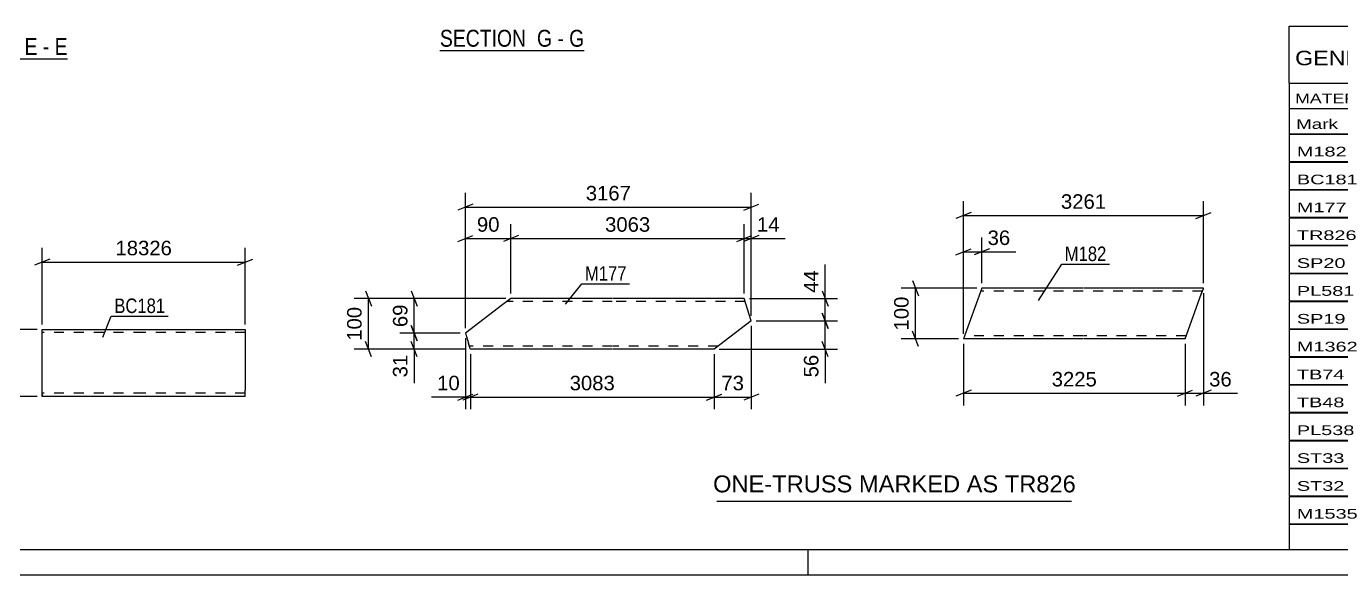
# Model space of a CAD drawing. Header units: millimetres. Extents: x 0 to 841, y 0 to 594.
# Drawn here: x 266.7 to 526.3, y 0 to 108.3 of the extents above; entities that cross this region are included whole.
import ezdxf

# ---------------------------------------------------------------- set-up
doc = ezdxf.new("R2010")
doc.units = ezdxf.units.MM
doc.linetypes.add('DXK_LINE_DOT2', pattern=[3.9198, 1.9599, -1.9599])
doc.styles.add('Arial', font='arial.ttf', dxfattribs={"height": 0.2})
doc.styles.add('Arial Narrow', font='ARIALN.TTF', dxfattribs={"height": 0.2})

# ---------------------------------------------------------------- blocks, each defined once
blk = doc.blocks.new('Unknown-717034159-12377')
at = {"color": 7, "linetype": 'Continuous'}
blk.add_line((403, 14.5), (473, 14.5), dxfattribs=at)
at = {"color": 7, "style": 'Arial'}
blk.add_text('ONE-TRUSS MARKED AS TR826', height=3.3428, dxfattribs=at).set_placement((402.24, 16.25))
blk = doc.blocks.new('Unknown-717034159-1133')
at = {"color": 5, "linetype": 'Continuous'}
for p, q in [((5, 5), (836, 5)), ((421, 0), (421, 5)), ((0, 0), (841, 0))]:
    blk.add_line(p, q, dxfattribs=at)
blk = doc.blocks.new('Unknown-717034159-12376')
at = {"color": 7, "linetype": 'Continuous'}
for p, q in [((516, 108.25), (676, 108.25)), ((516, 97), (516, 108.25)), ((676, 108.25), (676, 97)), ((516, 97), (676, 97)), ((516, 97), (516, 92)), ((676, 97), (676, 92)), ((516, 92), (676, 92)), ((516, 92), (516, 87)), ((540, 92), (540, 87)), ((575.5, 92), (575.5, 87)), ((601.5, 92), (601.5, 87)), ((614.5, 92), (614.5, 87)), ((632, 92), (632, 87)), ((654, 92), (654, 87)), ((676, 92), (676, 87)), ((516, 87), (676, 87)), ((516, 86.95), (516, 81.55)), ((516, 86.95), (676, 86.95)), ((540, 87), (540, 81.5)), ((575.5, 87), (575.5, 81.5)), ((601.5, 87), (601.5, 81.5)), ((614.5, 87), (614.5, 81.5)), ((632, 87), (632, 81.5)), ((654, 87), (654, 81.5)), ((676, 86.95), (676, 81.55)), ((516, 81.55), (676, 81.55)), ((516, 81.45), (516, 76.05)), ((516, 81.45), (676, 81.45)), ((540, 81.5), (540, 76)), ((575.5, 81.5), (575.5, 76)), ((601.5, 81.5), (601.5, 76)), ((614.5, 81.5), (614.5, 76)), ((632, 81.5), (632, 76)), ((654, 81.5), (654, 76)), ((676, 81.45), (676, 76.05)), ((516, 76.05), (676, 76.05)), ((516, 75.95), (516, 70.55)), ((516, 75.95), (676, 75.95)), ((540, 76), (540, 70.5)), ((575.5, 76), (575.5, 70.5)), ((601.5, 76), (601.5, 70.5)), ((614.5, 76), (614.5, 70.5)), ((632, 76), (632, 70.5)), ((654, 76), (654, 70.5)), ((676, 75.95), (676, 70.55)), ((516, 70.55), (676, 70.55)), ((516, 70.45), (516, 65.05)), ((516, 70.45), (676, 70.45)), ((540, 70.5), (540, 65)), ((575.5, 70.5), (575.5, 65)), ((601.5, 70.5), (601.5, 65)), ((614.5, 70.5), (614.5, 65)), ((632, 70.5), (632, 65)), ((654, 70.5), (654, 65)), ((676, 70.45), (676, 65.05)), ((516, 65.05), (676, 65.05)), ((516, 64.95), (516, 59.55)), ((516, 64.95), (676, 64.95)), ((540, 65), (540, 59.5)), ((575.5, 65), (575.5, 59.5)), ((601.5, 65), (601.5, 59.5)), ((614.5, 65), (614.5, 59.5)), ((632, 65), (632, 59.5)), ((654, 65), (654, 59.5)), ((676, 64.95), (676, 59.55)), ((516, 59.55), (676, 59.55)), ((516, 59.45), (516, 54.05)), ((516, 59.45), (676, 59.45)), ((540, 59.5), (540, 54)), ((575.5, 59.5), (575.5, 54)), ((601.5, 59.5), (601.5, 54)), ((614.5, 59.5), (614.5, 54)), ((632, 59.5), (632, 54)), ((654, 59.5), (654, 54)), ((676, 59.45), (676, 54.05)), ((516, 54.05), (676, 54.05)), ((516, 53.95), (516, 48.55)), ((516, 53.95), (676, 53.95)), ((540, 54), (540, 48.5)), ((575.5, 54), (575.5, 48.5)), ((601.5, 54), (601.5, 48.5)), ((614.5, 54), (614.5, 48.5)), ((632, 54), (632, 48.5)), ((654, 54), (654, 48.5)), ((676, 53.95), (676, 48.55)), ((516, 48.55), (676, 48.55)), ((516, 48.45), (516, 43.05)), ((516, 48.45), (676, 48.45)), ((540, 48.5), (540, 43)), ((575.5, 48.5), (575.5, 43)), ((601.5, 48.5), (601.5, 43)), ((614.5, 48.5), (614.5, 43)), ((632, 48.5), (632, 43)), ((654, 48.5), (654, 43)), ((676, 48.45), (676, 43.05)), ((516, 43.05), (676, 43.05)), ((516, 42.95), (516, 37.55)), ((516, 42.95), (676, 42.95)), ((540, 43), (540, 37.5)), ((575.5, 43), (575.5, 37.5)), ((601.5, 43), (601.5, 37.5)), ((614.5, 43), (614.5, 37.5)), ((632, 43), (632, 37.5)), ((654, 43), (654, 37.5)), ((676, 42.95), (676, 37.55)), ((516, 37.55), (676, 37.55)), ((516, 37.45), (516, 32.05)), ((516, 37.45), (676, 37.45)), ((540, 37.5), (540, 32)), ((575.5, 37.5), (575.5, 32)), ((601.5, 37.5), (601.5, 32)), ((614.5, 37.5), (614.5, 32)), ((632, 37.5), (632, 32)), ((654, 37.5), (654, 32)), ((676, 37.45), (676, 32.05)), ((516, 32.05), (676, 32.05)), ((516, 31.95), (516, 26.55)), ((516, 31.95), (676, 31.95)), ((540, 32), (540, 26.5)), ((575.5, 32), (575.5, 26.5)), ((601.5, 32), (601.5, 26.5)), ((614.5, 32), (614.5, 26.5)), ((632, 32), (632, 26.5)), ((654, 32), (654, 26.5)), ((676, 31.95), (676, 26.55)), ((516, 26.55), (676, 26.55)), ((516, 26.45), (516, 21.05)), ((516, 26.45), (676, 26.45)), ((540, 26.5), (540, 21)), ((575.5, 26.5), (575.5, 21)), ((601.5, 26.5), (601.5, 21)), ((614.5, 26.5), (614.5, 21)), ((632, 26.5), (632, 21)), ((654, 26.5), (654, 21)), ((676, 26.45), (676, 21.05)), ((516, 21.05), (676, 21.05)), ((516, 20.95), (516, 15.55)), ((516, 20.95), (676, 20.95)), ((540, 21), (540, 15.5)), ((575.5, 21), (575.5, 15.5)), ((601.5, 21), (601.5, 15.5)), ((614.5, 21), (614.5, 15.5)), ((632, 21), (632, 15.5)), ((654, 21), (654, 15.5)), ((676, 20.95), (676, 15.55)), ((516, 15.55), (676, 15.55)), ((516, 15.45), (516, 10.05)), ((516, 15.45), (676, 15.45)), ((540, 15.5), (540, 10)), ((575.5, 15.5), (575.5, 10)), ((601.5, 15.5), (601.5, 10)), ((614.5, 15.5), (614.5, 10)), ((632, 15.5), (632, 10)), ((654, 15.5), (654, 10)), ((676, 15.45), (676, 10.05)), ((516, 10.05), (676, 10.05)), ((516, 10), (676, 10)), ((516, 10), (516, 5)), ((632, 10), (632, 5)), ((654, 10), (654, 5)), ((676, 10), (676, 5)), ((516, 5), (676, 5))]:
    blk.add_line(p, q, dxfattribs=at)
at = {"color": 7, "style": 'Arial Narrow'}
for s, height, width, p in [('GENERAL NOTES & WELD DETAILS :', 2.8633, 1.4, (517.15, 100.56)), ('REFER TYP DRAWING TYP-01', 1.9089, 1.6, (600.7, 100.66)), ("MATERIAL LIST FOR ASSEMBLY MK'D", 1.9089, 1.6, (517.15, 93.06)), ('TR826', 1.909, 1.794707, (609.9, 92.97)), ('1', 1.91, 1.794707, (638.08, 93.06)), ('No. Required', 1.9089, 1.6, (647.41, 93.06)), ('Mark', 1.909, 1.7, (517.34, 88)), ('Profile', 1.909, 1.7, (550.41, 88)), ('Material', 1.909, 1.7, (580.54, 88.06)), ('No.', 1.909, 1.7, (605.5, 88.06)), ('Length', 1.909, 1.7, (616, 88.06)), ('Area', 1.909, 1.7, (638.5, 88.06)), ('Weight', 1.909, 1.7, (658, 88.06))]:
    blk.add_text(s, height=height, dxfattribs=dict(at, width=width)).set_placement(p)
at = {"color": 7, "linetype": 'Continuous', "style": 'Arial Narrow'}
for s, height, width, p in [('M182', 1.909, 1.794707, (517.5, 82.56)), ('SHS100*6', 1.909, 1.794707, (542, 82.56)), ('E350', 1.909, 1.794707, (581.74, 82.56)), ('8', 1.91, 1.794707, (605.86, 82.56)), ('3261', 1.909, 1.794707, (618.58, 82.56)), ('1.3', 1.909, 1.794707, (642.32, 82.56)), ('456.9', 1.909, 1.794707, (658.96, 82.56)), ('BC181', 1.909, 1.794707, (517.5, 77.06)), ('SHS132*6', 1.909, 1.794707, (542, 77.06)), ('E350', 1.909, 1.794707, (581.74, 77.06)), ('1', 1.91, 1.794707, (605.86, 77.06)), ('18326', 1.909, 1.794707, (616.4, 77.06)), ('9.7', 1.909, 1.794707, (642.32, 77.06)), ('435.0', 1.909, 1.794707, (658.96, 77.06)), ('M177', 1.909, 1.794707, (517.5, 71.56)), ('SHS100*6', 1.909, 1.794707, (542, 71.56)), ('E350', 1.909, 1.794707, (581.74, 71.56)), ('7', 1.91, 1.794707, (605.86, 71.56)), ('3167', 1.909, 1.794707, (618.58, 71.56)), ('1.2', 1.909, 1.794707, (642.32, 71.56)), ('383.7', 1.909, 1.794707, (658.96, 71.56)), ('TR826', 1.909, 1.794707, (517.5, 66.06)), ('SHS100*6', 1.909, 1.794707, (542, 66.06)), ('E350', 1.909, 1.794707, (581.74, 66.06)), ('1', 1.91, 1.794707, (605.86, 66.06)), ('18035', 1.909, 1.794707, (616.4, 66.06)), ('7.2', 1.909, 1.794707, (642.32, 66.06)), ('319.4', 1.909, 1.794707, (658.96, 66.06)), ('SP20', 1.909, 1.794707, (517.5, 60.56)), ('PL20*380', 1.909, 1.794707, (542, 60.56)), ('E350', 1.909, 1.794707, (581.74, 60.56)), ('6', 1.91, 1.794707, (605.86, 60.56)), ('380', 1.909, 1.794707, (620.77, 60.56)), ('0.3', 1.909, 1.794707, (642.32, 60.56)), ('136.0', 1.909, 1.794707, (658.96, 60.56)), ('PL581', 1.909, 1.794707, (517.5, 55.06)), ('PL12*300', 1.909, 1.794707, (542, 55.06)), ('E350', 1.909, 1.794707, (581.74, 55.06)), ('14', 1.909, 1.794707, (604.76, 55.06)), ('310', 1.909, 1.794707, (620.77, 55.06)), ('0.2', 1.909, 1.794707, (642.32, 55.06)), ('122.6', 1.909, 1.794707, (658.96, 55.06)), ('SP19', 1.909, 1.794707, (517.5, 49.56)), ('PL16*325', 1.909, 1.794707, (542, 49.56)), ('E350', 1.909, 1.794707, (581.74, 49.56)), ('4', 1.91, 1.794707, (605.86, 49.56)), ('325', 1.909, 1.794707, (620.77, 49.56)), ('0.2', 1.909, 1.794707, (642.32, 49.56)), ('53.1', 1.909, 1.794707, (661.14, 49.56)), ('M1362', 1.909, 1.794707, (517.5, 44.06)), ('RHS100*100*6', 1.9089, 1.794707, (542, 44.06)), ('E350', 1.909, 1.794707, (581.74, 44.06)), ('14', 1.909, 1.794707, (604.76, 44.06)), ('196', 1.909, 1.794707, (620.77, 44.06)), ('0.1', 1.909, 1.794707, (642.32, 44.06)), ('48.6', 1.909, 1.794707, (661.14, 44.06)), ('TB74', 1.909, 1.794707, (517.5, 38.56)), ('RHS150*110*6', 1.9089, 1.794707, (542, 38.56)), ('E350', 1.909, 1.794707, (581.74, 38.56)), ('3', 1.91, 1.794707, (605.86, 38.56)), ('200', 1.909, 1.794707, (620.77, 38.56)), ('0.1', 1.909, 1.794707, (642.32, 38.56)), ('14.0', 1.909, 1.794707, (661.14, 38.56)), ('TB48', 1.909, 1.794707, (517.5, 33.06)), ('RHS150*110*6', 1.9089, 1.794707, (542, 33.06)), ('E350', 1.909, 1.794707, (581.74, 33.06)), ('3', 1.91, 1.794707, (605.86, 33.06)), ('180', 1.909, 1.794707, (620.77, 33.06)), ('0.1', 1.909, 1.794707, (642.32, 33.06)), ('12.6', 1.909, 1.794707, (661.14, 33.06)), ('PL538', 1.909, 1.794707, (517.5, 27.56)), ('PL10*150', 1.909, 1.794707, (542, 27.56)), ('E350', 1.909, 1.794707, (581.74, 27.56)), ('6', 1.91, 1.794707, (605.86, 27.56)), ('170', 1.909, 1.794707, (620.77, 27.56)), ('0.1', 1.909, 1.794707, (642.32, 27.56)), ('12.0', 1.909, 1.794707, (661.14, 27.56)), ('ST33', 1.909, 1.794707, (517.5, 22.06)), ('PL8*100', 1.909, 1.794707, (542, 22.06)), ('E350', 1.909, 1.794707, (581.74, 22.06)), ('24', 1.909, 1.794707, (604.76, 22.06)), ('135', 1.909, 1.794707, (620.77, 22.06)), ('0.0', 1.909, 1.794707, (642.32, 22.06)), ('10.0', 1.909, 1.794707, (661.14, 22.06)), ('ST32', 1.909, 1.794707, (517.5, 16.56)), ('PL8*100', 1.909, 1.794707, (542, 16.56)), ('E350', 1.909, 1.794707, (581.74, 16.56)), ('24', 1.909, 1.794707, (604.76, 16.56)), ('121', 1.909, 1.794707, (620.77, 16.56)), ('0.0', 1.909, 1.794707, (642.32, 16.56)), ('8.9', 1.909, 1.794707, (663.33, 16.56)), ('M1535', 1.909, 1.794707, (517.5, 11.06)), ('RHS100*100*6', 1.9089, 1.794707, (542, 11.06)), ('E350', 1.909, 1.794707, (581.74, 11.06)), ('220', 1.909, 1.794707, (620.77, 11.06)), ('0.1', 1.909, 1.794707, (642.32, 11.06)), ('3.9', 1.909, 1.794707, (663.33, 11.06)), ('1', 1.91, 1.794707, (605.86, 11.06)), ('Total', 1.909, 1.7, (618.33, 6.5)), ('44.5', 1.909, 1.794707, (639.64, 6.5)), ('2016.9', 1.909, 1.794707, (656.77, 6.5))]:
    blk.add_text(s, height=height, dxfattribs=dict(at, width=width)).set_placement(p)
blk = doc.blocks.new('Unknown-717034159-15 - 1646')
at = {"color": 6, "linetype": 'Continuous'}
blk.add_line((247.15, 101.84), (274.8, 101.84), dxfattribs=at)
at = {"color": 0, "linetype": 'Continuous'}
blk.add_wipeout([(265.26, 102.59), (265.26, 106.09), (247.15, 106.09), (247.15, 102.59)], dxfattribs=at)
at = {"color": 7, "linetype": 'Continuous', "style": 'Arial Narrow'}
blk.add_text('SECTION ', height=3.34, dxfattribs=at).set_placement((247.15, 102.59))
at = {"color": 0, "linetype": 'Continuous'}
blk.add_wipeout([(268.87, 102.59), (268.87, 106.09), (266.31, 106.09), (266.31, 102.59)], dxfattribs=at)
blk.add_wipeout([(271.19, 102.59), (271.19, 106.09), (269.92, 106.09), (269.92, 102.59)], dxfattribs=at)
at = {"color": 7, "linetype": 'Continuous', "style": 'Arial Narrow'}
blk.add_text('E', height=3.34, dxfattribs=at).set_placement((266.31, 102.59))
at = {"color": 0, "linetype": 'Continuous'}
blk.add_wipeout([(274.8, 102.59), (274.8, 106.09), (272.24, 106.09), (272.24, 102.59)], dxfattribs=at)
at = {"color": 7, "linetype": 'Continuous', "style": 'Arial Narrow'}
for s, p in [('-', (269.92, 102.59)), ('E', (272.24, 102.59))]:
    blk.add_text(s, height=3.34, dxfattribs=at).set_placement(p)
blk = doc.blocks.new('Unknown-717034159-17 - 2575')
at = {"color": 6, "linetype": 'Continuous'}
blk.add_line((348.31, 103.47), (376.81, 103.47), dxfattribs=at)
at = {"color": 0, "linetype": 'Continuous'}
blk.add_wipeout([(366.42, 104.22), (366.42, 107.72), (348.31, 107.72), (348.31, 104.22)], dxfattribs=at)
at = {"color": 7, "linetype": 'Continuous', "style": 'Arial Narrow'}
blk.add_text('SECTION ', height=3.34, dxfattribs=at).set_placement((348.31, 104.22))
at = {"color": 0, "linetype": 'Continuous'}
blk.add_wipeout([(370.45, 104.22), (370.45, 107.72), (367.47, 107.72), (367.47, 104.22)], dxfattribs=at)
at = {"color": 7, "linetype": 'Continuous', "style": 'Arial Narrow'}
blk.add_text('G', height=3.34, dxfattribs=at).set_placement((367.47, 104.22))
at = {"color": 0, "linetype": 'Continuous'}
blk.add_wipeout([(372.78, 104.22), (372.78, 107.72), (371.5, 107.72), (371.5, 104.22)], dxfattribs=at)
blk.add_wipeout([(376.81, 104.22), (376.81, 107.72), (373.83, 107.72), (373.83, 104.22)], dxfattribs=at)
at = {"color": 7, "linetype": 'Continuous', "style": 'Arial Narrow'}
for s, p in [('G', (373.83, 104.22)), ('-', (371.5, 104.22))]:
    blk.add_text(s, height=3.34, dxfattribs=at).set_placement(p)
blk = doc.blocks.new('Part-717034159-7082 - 7075')
at = {"color": 2, "linetype": 'Continuous'}
for p, q in [((269.77, 35.29), (269.77, 48.4)), ((269.77, 48.4), (289.77, 48.4)), ((289.87, 48.4), (309.87, 48.4)), ((309.87, 48.4), (309.87, 48.31)), ((309.87, 48.31), (309.87, 47.2)), ((309.87, 47.2), (309.87, 36.4)), ((309.87, 35.2), (309.87, 36.4)), ((269.77, 35.2), (269.77, 35.29)), ((289.77, 35.2), (269.77, 35.2)), ((309.87, 35.2), (289.87, 35.2))]:
    blk.add_line(p, q, dxfattribs=at)
at = {"color": 7, "linetype": 'DXK_LINE_DOT2'}
for p, q in [((289.77, 47.8), (269.77, 47.8)), ((309.87, 47.8), (289.87, 47.8)), ((309.87, 48.05), (309.87, 47.2)), ((289.77, 35.8), (269.77, 35.8)), ((269.77, 35.55), (269.77, 35.2)), ((309.87, 35.8), (289.87, 35.8)), ((309.87, 35.29), (309.87, 35.55)), ((309.87, 35.2), (309.87, 35.29))]:
    blk.add_line(p, q, dxfattribs=at)
blk = doc.blocks.new('Part-717034159-7129 - 7123')
at = {"color": 2, "linetype": 'Continuous'}
for p, q in [((360.76, 53.32), (353.34, 47.66)), ((362.34, 54.52), (360.76, 53.32)), ((382.34, 54.52), (362.34, 54.52)), ((408.41, 54.52), (382.44, 54.52)), ((409.78, 50.11), (408.41, 54.52)), ((409.78, 50.11), (402.44, 44.52)), ((353.34, 47.66), (353.95, 45.72)), ((354.21, 44.87), (353.95, 45.72)), ((354.29, 44.61), (354.21, 44.87)), ((354.32, 44.52), (354.29, 44.61)), ((382.34, 44.52), (354.32, 44.52)), ((402.44, 44.52), (382.44, 44.52))]:
    blk.add_line(p, q, dxfattribs=at)
at = {"color": 7, "linetype": 'DXK_LINE_DOT2'}
for p, q in [((362.34, 54.52), (361.36, 53.78)), ((382.34, 53.92), (361.55, 53.92)), ((408.59, 53.92), (382.44, 53.92)), ((354.09, 45.26), (353.95, 45.72)), ((354.21, 44.87), (354.12, 45.16)), ((382.34, 45.12), (354.14, 45.12)), ((403.22, 45.12), (382.44, 45.12))]:
    blk.add_line(p, q, dxfattribs=at)
blk = doc.blocks.new('Part-717034159-7399 - 7393')
at = {"color": 2, "linetype": 'Continuous'}
for p, q in [((455.32, 56.55), (451.68, 46.55)), ((475.32, 56.55), (455.32, 56.55)), ((499.06, 56.55), (475.42, 56.55)), ((495.42, 46.55), (498.62, 55.35)), ((499.02, 56.46), (498.62, 55.35)), ((499.06, 56.55), (499.02, 56.46)), ((475.32, 46.55), (451.68, 46.55)), ((495.42, 46.55), (475.42, 46.55))]:
    blk.add_line(p, q, dxfattribs=at)
at = {"color": 7, "linetype": 'DXK_LINE_DOT2'}
for p, q in [((475.32, 55.95), (455.1, 55.95)), ((498.84, 55.95), (475.42, 55.95)), ((498.62, 55.35), (498.93, 56.2)), ((475.32, 47.15), (451.9, 47.15)), ((495.63, 47.15), (475.42, 47.15)), ((495.45, 46.64), (495.42, 46.55))]:
    blk.add_line(p, q, dxfattribs=at)
blk = doc.blocks.new('StraightDimension-717034159-7111 - 7075')
at = {"color": 7, "linetype": 'Continuous'}
for p, q in [((269.77, 49.4), (269.77, 64.55)), ((309.87, 49.4), (309.87, 64.55)), ((271.27, 62.3), (268.27, 61.1)), ((269.77, 61.7), (309.87, 61.7)), ((308.37, 61.1), (311.37, 62.3))]:
    blk.add_line(p, q, dxfattribs=at)
at = {"color": 0}
blk.add_wipeout([(295.98, 62.45), (295.98, 66.65), (283.66, 66.65), (283.66, 62.45)], dxfattribs=at)
at = {"color": 3, "style": 'Arial'}
blk.add_text('18326', height=2.865, dxfattribs=at).set_placement((284.26, 63.05))
blk = doc.blocks.new('StraightDimension-717034159-7100 - 7075')
at = {"color": 7, "linetype": 'Continuous'}
for p, q in [((256.69, 46.9), (255.49, 49.9)), ((268.77, 48.4), (253.24, 48.4)), ((256.09, 35.2), (256.09, 48.4)), ((255.49, 36.7), (256.69, 33.7)), ((268.77, 35.2), (253.24, 35.2))]:
    blk.add_line(p, q, dxfattribs=at)
at = {"color": 0}
blk.add_wipeout([(255.34, 45.73), (251.14, 45.73), (251.14, 37.86), (255.34, 37.86)], dxfattribs=at)
at = {"color": 3, "style": 'Arial'}
blk.add_text('132', height=2.865, rotation=90.0002, dxfattribs=at).set_placement((254.74, 38.46))
blk = doc.blocks.new('StraightDimension-717034159-7231 - 7123')
at = {"color": 7, "linetype": 'Continuous'}
for p, q in [((353.34, 48.66), (353.34, 69.2)), ((362.34, 55.52), (362.34, 69.2)), ((351.84, 65.75), (354.84, 66.95)), ((353.34, 66.35), (362.34, 66.35)), ((363.84, 66.95), (360.84, 65.75))]:
    blk.add_line(p, q, dxfattribs=at)
at = {"color": 0}
blk.add_wipeout([(360.66, 67.1), (360.66, 71.3), (355.02, 71.3), (355.02, 67.1)], dxfattribs=at)
at = {"color": 3, "style": 'Arial'}
blk.add_text('90', height=2.865, dxfattribs=at).set_placement((355.62, 67.7))
blk = doc.blocks.new('StraightDimension-717034159-7248 - 7123')
at = {"color": 7, "linetype": 'Continuous'}
for p, q in [((362.34, 55.52), (362.34, 69.2)), ((408.41, 55.52), (408.41, 69.2)), ((363.84, 66.95), (360.84, 65.75)), ((362.34, 66.35), (408.41, 66.35)), ((406.91, 65.75), (409.91, 66.95))]:
    blk.add_line(p, q, dxfattribs=at)
at = {"color": 0}
blk.add_wipeout([(390.42, 67.1), (390.42, 71.3), (380.32, 71.3), (380.32, 67.1)], dxfattribs=at)
at = {"color": 3, "style": 'Arial'}
blk.add_text('3063', height=2.865, dxfattribs=at).set_placement((380.92, 67.7))
blk = doc.blocks.new('StraightDimension-717034159-7273 - 7123')
at = {"color": 7, "linetype": 'Continuous'}
for p, q in [((353.34, 48.66), (353.34, 75.38)), ((409.78, 51.11), (409.78, 75.38)), ((354.84, 73.13), (351.84, 71.93)), ((408.28, 71.93), (411.28, 73.13)), ((353.34, 72.53), (409.78, 72.53))]:
    blk.add_line(p, q, dxfattribs=at)
at = {"color": 0}
blk.add_wipeout([(386.61, 73.28), (386.61, 77.48), (376.51, 77.48), (376.51, 73.28)], dxfattribs=at)
at = {"color": 3, "style": 'Arial'}
blk.add_text('3167', height=2.865, dxfattribs=at).set_placement((377.11, 73.88))
blk = doc.blocks.new('StraightDimension-717034159-7156 - 7123')
at = {"color": 7, "linetype": 'Continuous'}
for p, q in [((423.78, 56.02), (424.98, 53.02)), ((409.41, 54.52), (426.78, 54.52)), ((424.38, 50.11), (424.38, 54.52)), ((410.78, 50.11), (426.78, 50.11)), ((424.98, 48.61), (423.78, 51.61))]:
    blk.add_line(p, q, dxfattribs=at)
at = {"color": 0}
blk.add_wipeout([(423.63, 60.69), (419.43, 60.69), (419.43, 55.04), (423.63, 55.04)], dxfattribs=at)
at = {"color": 7, "linetype": 'Continuous'}
blk.add_line((424.38, 54.52), (424.38, 61.22), dxfattribs=at)
blk.add_line((424.38, 54.52), (424.38, 61.22), dxfattribs=at)
at = {"color": 3, "style": 'Arial'}
blk.add_text('44', height=2.865, rotation=90.0002, dxfattribs=at).set_placement((423.03, 55.64))
blk = doc.blocks.new('StraightDimension-717034159-7132 - 7123')
at = {"color": 7, "linetype": 'Continuous'}
for p, q in [((410.78, 50.11), (426.78, 50.11)), ((423.78, 51.61), (424.98, 48.61)), ((424.38, 44.52), (424.38, 50.11)), ((403.44, 44.52), (426.78, 44.52)), ((424.98, 43.02), (423.78, 46.02))]:
    blk.add_line(p, q, dxfattribs=at)
at = {"color": 0}
blk.add_wipeout([(423.63, 43.99), (419.43, 43.99), (419.43, 38.35), (423.63, 38.35)], dxfattribs=at)
at = {"color": 7, "linetype": 'Continuous'}
blk.add_line((424.38, 44.52), (424.38, 37.82), dxfattribs=at)
blk.add_line((424.38, 44.52), (424.38, 37.82), dxfattribs=at)
at = {"color": 3, "style": 'Arial'}
blk.add_text('56', height=2.865, rotation=90.0002, dxfattribs=at).set_placement((423.03, 38.95))
blk = doc.blocks.new('StraightDimension-717034159-7181 - 7123')
at = {"color": 7, "linetype": 'Continuous'}
for p, q in [((333.6, 56.02), (334.8, 53.02)), ((361.34, 54.52), (331.35, 54.52)), ((334.2, 44.52), (334.2, 54.52)), ((353.32, 44.52), (331.35, 44.52)), ((334.8, 43.02), (333.6, 46.02))]:
    blk.add_line(p, q, dxfattribs=at)
at = {"color": 0}
blk.add_wipeout([(333.45, 53.45), (329.25, 53.45), (329.25, 45.58), (333.45, 45.58)], dxfattribs=at)
at = {"color": 3, "style": 'Arial'}
blk.add_text('100', height=2.865, rotation=90.0002, dxfattribs=at).set_placement((332.85, 46.18))
blk = doc.blocks.new('StraightDimension-717034159-7214 - 7123')
at = {"color": 7, "linetype": 'Continuous'}
for p, q in [((408.41, 55.52), (408.41, 69.2)), ((409.78, 51.11), (409.78, 69.2)), ((406.91, 65.75), (409.91, 66.95)), ((411.28, 66.95), (408.28, 65.75)), ((408.41, 66.35), (409.78, 66.35))]:
    blk.add_line(p, q, dxfattribs=at)
at = {"color": 0}
blk.add_wipeout([(415.95, 67.1), (415.95, 71.3), (410.3, 71.3), (410.3, 67.1)], dxfattribs=at)
at = {"color": 7, "linetype": 'Continuous'}
blk.add_line((409.78, 66.35), (416.48, 66.35), dxfattribs=at)
blk.add_line((409.78, 66.35), (416.48, 66.35), dxfattribs=at)
at = {"color": 3, "style": 'Arial'}
blk.add_text('14', height=2.865, dxfattribs=at).set_placement((410.9, 67.7))
blk = doc.blocks.new('StraightDimension-717034159-7284 - 7123')
at = {"color": 7, "linetype": 'Continuous'}
for p, q in [((352.34, 47.66), (340.4, 47.66)), ((342.65, 49.16), (343.85, 46.16)), ((343.25, 44.52), (343.25, 47.66)), ((353.32, 44.52), (340.4, 44.52)), ((343.85, 43.02), (342.65, 46.02))]:
    blk.add_line(p, q, dxfattribs=at)
at = {"color": 0}
blk.add_wipeout([(342.5, 43.99), (338.3, 43.99), (338.3, 38.35), (342.5, 38.35)], dxfattribs=at)
at = {"color": 7, "linetype": 'Continuous'}
blk.add_line((343.25, 44.52), (343.25, 37.82), dxfattribs=at)
blk.add_line((343.25, 44.52), (343.25, 37.82), dxfattribs=at)
at = {"color": 3, "style": 'Arial'}
blk.add_text('31', height=2.865, rotation=90.0002, dxfattribs=at).set_placement((341.9, 38.95))
blk = doc.blocks.new('StraightDimension-717034159-7308 - 7123')
at = {"color": 7, "linetype": 'Continuous'}
for p, q in [((342.65, 56.02), (343.85, 53.02)), ((361.34, 54.52), (340.4, 54.52)), ((343.25, 47.66), (343.25, 54.52)), ((352.34, 47.66), (340.4, 47.66)), ((343.85, 46.16), (342.65, 49.16))]:
    blk.add_line(p, q, dxfattribs=at)
at = {"color": 0}
blk.add_wipeout([(342.5, 53.91), (338.3, 53.91), (338.3, 48.27), (342.5, 48.27)], dxfattribs=at)
at = {"color": 3, "style": 'Arial'}
blk.add_text('69', height=2.865, rotation=90.0002, dxfattribs=at).set_placement((341.9, 48.87))
blk = doc.blocks.new('StraightDimension-717034159-7333 - 7123')
at = {"color": 7, "linetype": 'Continuous'}
for p, q in [((353.34, 46.66), (353.34, 32.65)), ((354.32, 43.52), (354.32, 32.65)), ((351.84, 34.45), (354.84, 35.65)), ((355.82, 35.65), (352.82, 34.45)), ((353.34, 35.05), (354.32, 35.05))]:
    blk.add_line(p, q, dxfattribs=at)
at = {"color": 0}
blk.add_wipeout([(352.82, 35.8), (352.82, 40), (347.17, 40), (347.17, 35.8)], dxfattribs=at)
at = {"color": 7, "linetype": 'Continuous'}
blk.add_line((353.34, 35.05), (346.65, 35.05), dxfattribs=at)
blk.add_line((353.34, 35.05), (346.65, 35.05), dxfattribs=at)
at = {"color": 3, "style": 'Arial'}
blk.add_text('10', height=2.865, dxfattribs=at).set_placement((347.77, 36.4))
blk = doc.blocks.new('StraightDimension-717034159-7350 - 7123')
at = {"color": 7, "linetype": 'Continuous'}
for p, q in [((354.32, 43.52), (354.32, 32.65)), ((402.44, 43.52), (402.44, 32.65)), ((355.82, 35.65), (352.82, 34.45)), ((354.32, 35.05), (402.44, 35.05)), ((400.94, 34.45), (403.94, 35.65))]:
    blk.add_line(p, q, dxfattribs=at)
at = {"color": 0}
blk.add_wipeout([(383.43, 35.8), (383.43, 40), (373.33, 40), (373.33, 35.8)], dxfattribs=at)
at = {"color": 3, "style": 'Arial'}
blk.add_text('3083', height=2.865, dxfattribs=at).set_placement((373.93, 36.4))
blk = doc.blocks.new('StraightDimension-717034159-7374 - 7123')
at = {"color": 7, "linetype": 'Continuous'}
for p, q in [((409.78, 49.11), (409.78, 32.65)), ((402.44, 43.52), (402.44, 32.65)), ((400.94, 34.45), (403.94, 35.65)), ((402.44, 35.05), (409.78, 35.05)), ((411.28, 35.65), (408.28, 34.45))]:
    blk.add_line(p, q, dxfattribs=at)
at = {"color": 0}
blk.add_wipeout([(408.93, 35.8), (408.93, 40), (403.28, 40), (403.28, 35.8)], dxfattribs=at)
at = {"color": 3, "style": 'Arial'}
blk.add_text('73', height=2.865, dxfattribs=at).set_placement((403.88, 36.4))
blk = doc.blocks.new('StraightDimension-717034159-7431 - 7393')
at = {"color": 7, "linetype": 'Continuous'}
for p, q in [((451.68, 45.55), (451.68, 33.41)), ((495.42, 45.55), (495.42, 33.41)), ((453.18, 36.41), (450.18, 35.21)), ((493.92, 35.21), (496.92, 36.41)), ((451.68, 35.81), (495.42, 35.81))]:
    blk.add_line(p, q, dxfattribs=at)
at = {"color": 0}
blk.add_wipeout([(478.59, 36.56), (478.59, 40.76), (468.5, 40.76), (468.5, 36.56)], dxfattribs=at)
at = {"color": 3, "style": 'Arial'}
blk.add_text('3225', height=2.865, dxfattribs=at).set_placement((469.1, 37.16))
blk = doc.blocks.new('StraightDimension-717034159-7448 - 7393')
at = {"color": 7, "linetype": 'Continuous'}
for p, q in [((499.06, 55.55), (499.06, 33.41)), ((495.42, 45.55), (495.42, 33.41)), ((493.92, 35.21), (496.92, 36.41)), ((500.56, 36.41), (497.56, 35.21)), ((495.42, 35.81), (499.06, 35.81))]:
    blk.add_line(p, q, dxfattribs=at)
at = {"color": 0}
blk.add_wipeout([(505.23, 36.56), (505.23, 40.76), (499.58, 40.76), (499.58, 36.56)], dxfattribs=at)
at = {"color": 7, "linetype": 'Continuous'}
blk.add_line((499.06, 35.81), (505.75, 35.81), dxfattribs=at)
blk.add_line((499.06, 35.81), (505.75, 35.81), dxfattribs=at)
at = {"color": 3, "style": 'Arial'}
blk.add_text('36', height=2.865, dxfattribs=at).set_placement((500.18, 37.16))
blk = doc.blocks.new('StraightDimension-717034159-7402 - 7393')
at = {"color": 7, "linetype": 'Continuous'}
for p, q in [((441.6, 58.05), (442.8, 55.05)), ((454.32, 56.55), (439.35, 56.55)), ((442.2, 46.55), (442.2, 56.55)), ((442.8, 45.05), (441.6, 48.05)), ((450.68, 46.55), (439.35, 46.55))]:
    blk.add_line(p, q, dxfattribs=at)
at = {"color": 0}
blk.add_wipeout([(441.45, 55.49), (437.25, 55.49), (437.25, 47.61), (441.45, 47.61)], dxfattribs=at)
at = {"color": 3, "style": 'Arial'}
blk.add_text('100', height=2.865, rotation=90.0002, dxfattribs=at).set_placement((440.85, 48.21))
blk = doc.blocks.new('StraightDimension-717034159-7420 - 7393')
at = {"color": 7, "linetype": 'Continuous'}
for p, q in [((451.68, 47.55), (451.68, 73.73)), ((499.06, 57.55), (499.06, 73.73)), ((453.18, 71.48), (450.18, 70.28)), ((451.68, 70.88), (499.06, 70.88)), ((497.56, 70.28), (500.56, 71.48))]:
    blk.add_line(p, q, dxfattribs=at)
at = {"color": 0}
blk.add_wipeout([(480.41, 71.63), (480.41, 75.83), (470.32, 75.83), (470.32, 71.63)], dxfattribs=at)
at = {"color": 3, "style": 'Arial'}
blk.add_text('3261', height=2.865, dxfattribs=at).set_placement((470.92, 72.23))
blk = doc.blocks.new('StraightDimension-717034159-7466 - 7393')
at = {"color": 7, "linetype": 'Continuous'}
for p, q in [((451.68, 47.55), (451.68, 66.58)), ((455.32, 57.55), (455.32, 66.58)), ((450.18, 63.13), (453.18, 64.33)), ((451.68, 63.73), (455.32, 63.73)), ((456.82, 64.33), (453.82, 63.13))]:
    blk.add_line(p, q, dxfattribs=at)
at = {"color": 0}
blk.add_wipeout([(461.49, 64.48), (461.49, 68.68), (455.84, 68.68), (455.84, 64.48)], dxfattribs=at)
at = {"color": 7, "linetype": 'Continuous'}
blk.add_line((455.32, 63.73), (462.01, 63.73), dxfattribs=at)
blk.add_line((455.32, 63.73), (462.01, 63.73), dxfattribs=at)
at = {"color": 3, "style": 'Arial'}
blk.add_text('36', height=2.865, dxfattribs=at).set_placement((456.44, 65.08))
blk = doc.blocks.new('Mark-717034159-7078 - 7075')
at = {"color": 0}
blk.add_wipeout([(294.08, 51.65), (294.08, 54.65), (284.03, 54.65), (284.03, 51.65)], dxfattribs=at)
blk.add_wipeout([(294.08, 51.65), (294.08, 54.65), (284.03, 54.65), (284.03, 51.65)], dxfattribs=at)
at = {"color": 30, "linetype": 'Continuous'}
for p, q in [((281.77, 46.88), (283.43, 51.05)), ((283.43, 51.05), (294.68, 51.05))]:
    blk.add_line(p, q, dxfattribs=at)
at = {"color": 3, "style": 'Arial Narrow'}
blk.add_text('BC181', height=2.863, dxfattribs=at).set_placement((284.03, 51.65))
blk = doc.blocks.new('Mark-717034159-7125 - 7123')
at = {"color": 0}
blk.add_wipeout([(385.16, 58.03), (385.16, 61.03), (376.94, 61.03), (376.94, 58.03)], dxfattribs=at)
blk.add_wipeout([(385.16, 58.03), (385.16, 61.03), (376.94, 61.03), (376.94, 58.03)], dxfattribs=at)
at = {"color": 30, "linetype": 'Continuous'}
for p, q in [((373.11, 53.39), (376.34, 57.43)), ((376.34, 57.43), (385.76, 57.43))]:
    blk.add_line(p, q, dxfattribs=at)
at = {"color": 3, "style": 'Arial Narrow'}
blk.add_text('M177', height=2.863, dxfattribs=at).set_placement((376.94, 58.03))
blk = doc.blocks.new('Mark-717034159-7395 - 7393')
at = {"color": 0}
blk.add_wipeout([(479.9, 61.91), (479.9, 64.91), (471.67, 64.91), (471.67, 61.91)], dxfattribs=at)
blk.add_wipeout([(479.9, 61.91), (479.9, 64.91), (471.67, 64.91), (471.67, 61.91)], dxfattribs=at)
at = {"color": 30, "linetype": 'Continuous'}
for p, q in [((466.46, 54.1), (471.07, 61.31)), ((471.07, 61.31), (480.5, 61.31))]:
    blk.add_line(p, q, dxfattribs=at)
at = {"color": 3, "style": 'Arial Narrow'}
blk.add_text('M182', height=2.863, dxfattribs=at).set_placement((471.67, 61.91))

msp = doc.modelspace()

# ---------------------------------------------------------------- block references
for name in ['Unknown-717034159-1133', 'Unknown-717034159-12376', 'Part-717034159-7399 - 7393', 'Part-717034159-7129 - 7123', 'Part-717034159-7082 - 7075', 'Unknown-717034159-12377']:
    msp.add_blockref(name, (0, 0))

# ---------------------------------------------------------------- next in the draw order: block references
for name in ['Unknown-717034159-17 - 2575', 'Unknown-717034159-15 - 1646', 'StraightDimension-717034159-7231 - 7123', 'StraightDimension-717034159-7111 - 7075', 'StraightDimension-717034159-7431 - 7393']:
    msp.add_blockref(name, (0, 0))

# ---------------------------------------------------------------- next in the draw order: block references
for name in ['StraightDimension-717034159-7248 - 7123', 'StraightDimension-717034159-7402 - 7393', 'Mark-717034159-7078 - 7075', 'StraightDimension-717034159-7448 - 7393', 'StraightDimension-717034159-7100 - 7075']:
    msp.add_blockref(name, (0, 0))

# ---------------------------------------------------------------- next in the draw order: block references
for name in ['StraightDimension-717034159-7273 - 7123', 'StraightDimension-717034159-7420 - 7393']:
    msp.add_blockref(name, (0, 0))

# ---------------------------------------------------------------- next in the draw order: block references
for name in ['StraightDimension-717034159-7466 - 7393', 'Mark-717034159-7395 - 7393', 'Mark-717034159-7125 - 7123', 'StraightDimension-717034159-7156 - 7123', 'StraightDimension-717034159-7181 - 7123']:
    msp.add_blockref(name, (0, 0))

# ---------------------------------------------------------------- next in the draw order: block references
for name in ['StraightDimension-717034159-7132 - 7123', 'StraightDimension-717034159-7284 - 7123']:
    msp.add_blockref(name, (0, 0))

# ---------------------------------------------------------------- next in the draw order: block references
for name in ['StraightDimension-717034159-7214 - 7123', 'StraightDimension-717034159-7308 - 7123']:
    msp.add_blockref(name, (0, 0))

# ---------------------------------------------------------------- next in the draw order: block references
msp.add_blockref('StraightDimension-717034159-7333 - 7123', (0, 0))

# ---------------------------------------------------------------- next in the draw order: block references
msp.add_blockref('StraightDimension-717034159-7350 - 7123', (0, 0))

# ---------------------------------------------------------------- next in the draw order: block references
msp.add_blockref('StraightDimension-717034159-7374 - 7123', (0, 0))

doc.saveas('drawing.dxf')
